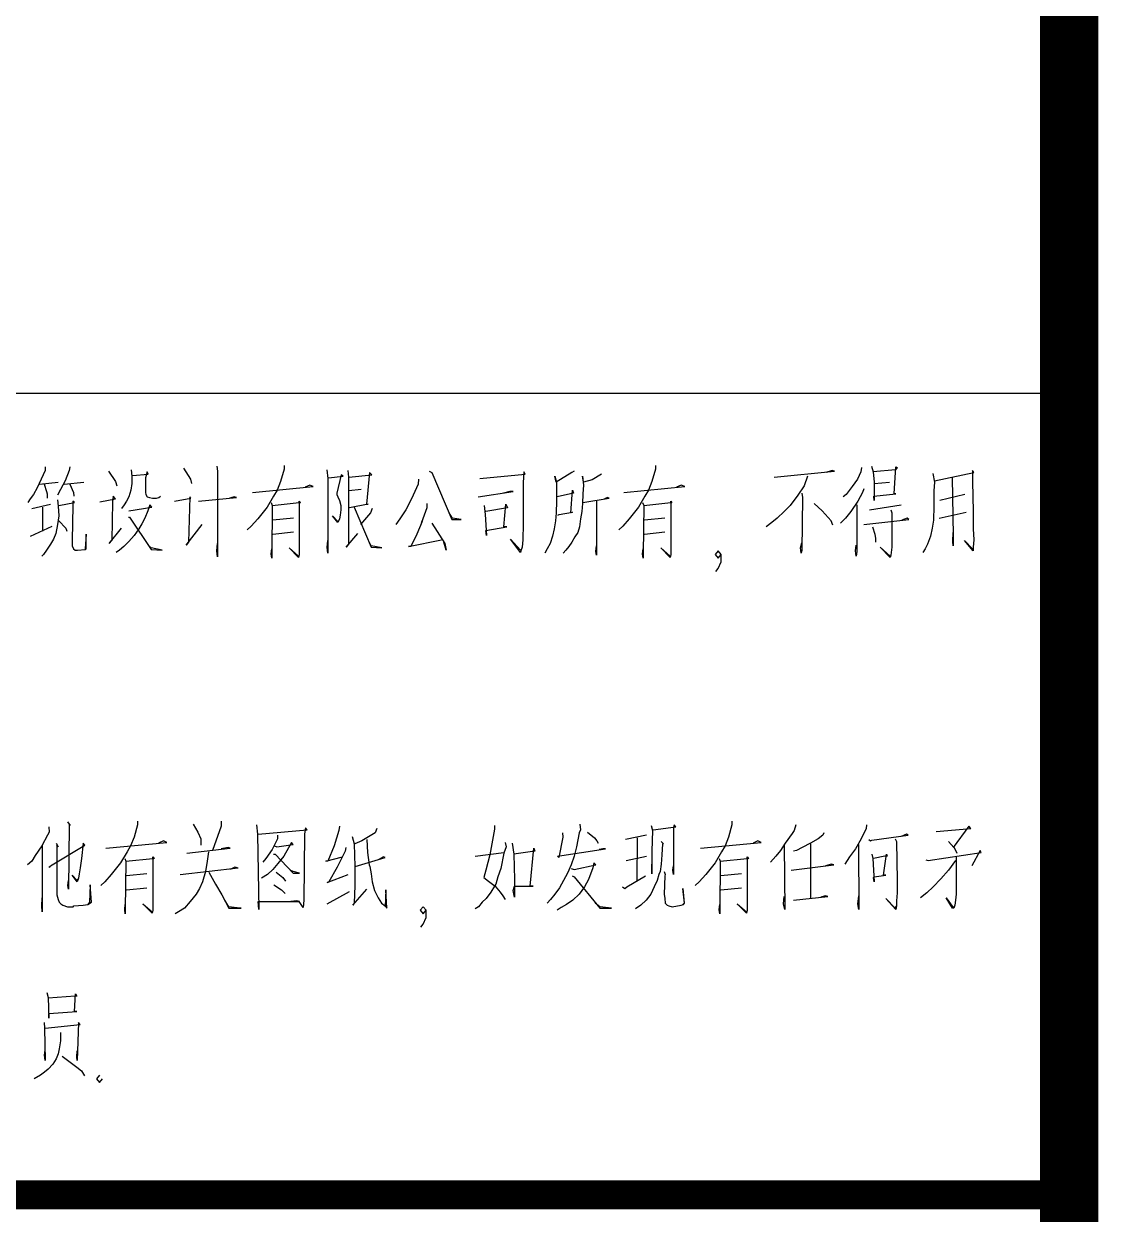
# Model space of a CAD drawing. Extents: x 39624947 to 39626627, y 3418539 to 3418836.
# Drawn here: x 39625763.85 to 39625782.36, y 3418641.9 to 3418662.4 of the extents above; entities that cross this region are included whole.
import ezdxf

# ---------------------------------------------------------------- set-up
doc = ezdxf.new("R2010")
doc.units = 0
doc.layers.get('0').update_dxf_attribs({"linetype": 'CONTINUOUS'})
doc.layers.add('PUB_TITLE', color=4, linetype='CONTINUOUS')

# ---------------------------------------------------------------- blocks, each defined once
blk = doc.blocks.new('WQEQWEDASDSA')
at = {"layer": 'PUB_TITLE'}
for p, q in [((3600.2, -28700, 3.4), (3600.2, 0, 3.4)), ((3600.2, -28700), (3600.2, 0)), ((3600.2, -18900), (3600.2, -5091.2)), ((100.2, -17519), (3600.2, -17519)), ((1836.3, -17652.3), (1822.2, -17682.5)), ((1836.3, -17646), (1836.3, -17652.3)), ((1877.7, -17652.3), (1870.6, -17669.9)), ((1878.7, -17646), (1877.7, -17652.3)), ((1984.5, -17651), (1985.5, -17662.4)), ((2074.2, -17648.5), (2082.3, -17661.1)), ((2131.6, -17644.7), (2132.7, -17653.6)), ((2247.6, -17649.8), (2241.5, -17671.2)), ((2247.6, -17643.5), (2247.6, -17649.8)), ((2321.1, -17651), (2323.1, -17666.2)), ((2357.4, -17652.3), (2358.4, -17663.6)), ((2887.6, -17649.8), (2881.5, -17671.2)), ((2887.6, -17643.5), (2887.6, -17649.8)), ((3191.9, -17652.3), (3180.8, -17656.1)), ((3196, -17653.6), (3191.9, -17652.3)), ((3242.3, -17647.3), (3241.3, -17654.8)), ((3259.5, -17644.7), (3262.5, -17654.8)), ((3300.8, -17651), (3262.5, -17654.8)), ((3298.8, -17692.6), (3301.8, -17646)), ((3303.8, -17647.3), (3300.8, -17651)), ((3301.8, -17646), (3303.8, -17647.3)), ((3433.8, -17652.3), (3433.8, -17671.2)), ((3435.8, -17656.1), (3433.8, -17652.3)), ((1826.3, -17676.2), (1858.5, -17672.5)), ((1870.6, -17669.9), (1862.5, -17685.1)), ((1868.6, -17676.2), (1902.9, -17672.5)), ((1945.2, -17653.6), (1957.3, -17671.2)), ((1957.3, -17671.2), (1959.3, -17678.8)), ((1985.5, -17662.4), (1985.5, -17675)), ((1986.5, -17661.1), (2013.7, -17658.6)), ((2011.7, -17654.8), (2008.7, -17664.9)), ((2008.7, -17664.9), (2008.7, -17673.7)), ((2013.7, -17658.6), (2011.7, -17654.8)), ((2082.3, -17661.1), (2086.3, -17667.4)), ((2086.3, -17667.4), (2088.3, -17675)), ((2132.7, -17653.6), (2132.7, -17801)), ((2241.5, -17671.2), (2235.5, -17686.3)), ((2323.1, -17666.2), (2323.1, -17794.7)), ((2324.2, -17664.9), (2349.3, -17662.4)), ((2346.3, -17659.9), (2338.3, -17691.4)), ((2349.3, -17662.4), (2346.3, -17659.9)), ((2358.4, -17663.6), (2358.4, -17779.5)), ((2359.4, -17663.6), (2398.7, -17659.9)), ((2394.7, -17656.1), (2389.7, -17710.3)), ((2398.7, -17659.9), (2394.7, -17656.1)), ((2479.4, -17667.4), (2478.4, -17676.2)), ((2497.5, -17653.6), (2502.5, -17656.1)), ((2502.5, -17656.1), (2536.8, -17736.7)), ((2585.2, -17666.2), (2662.8, -17658.6)), ((2660.8, -17654.8), (2659.8, -17673.7)), ((2662.8, -17658.6), (2660.8, -17654.8)), ((2714.2, -17662.4), (2717.2, -17672.5)), ((2716.2, -17672.5), (2714.2, -17662.4)), ((2743.4, -17656.1), (2716.2, -17672.5)), ((2717.2, -17672.5), (2717.2, -17705.2)), ((2747.5, -17653.6), (2743.4, -17656.1)), ((2761.6, -17662.4), (2763.6, -17677.5)), ((2763.6, -17672.5), (2761.6, -17662.4)), ((2778.7, -17668.7), (2763.6, -17672.5)), ((2794.8, -17658.6), (2778.7, -17668.7)), ((2881.5, -17671.2), (2875.5, -17686.3)), ((3092.2, -17663.6), (3196, -17653.6)), ((3149.6, -17662.4), (3143.6, -17678.8)), ((3235.3, -17667.4), (3226.2, -17680)), ((3241.3, -17654.8), (3235.3, -17667.4)), ((3262.5, -17654.8), (3264.5, -17672.5)), ((3264.5, -17675), (3290.7, -17672.5)), ((3264.5, -17672.5), (3264.5, -17688.8)), ((3365.3, -17657.3), (3368.3, -17672.5)), ((3368.3, -17672.5), (3367.3, -17687.6)), ((3368.3, -17669.9), (3435.8, -17656.1)), ((3398.5, -17664.9), (3400.6, -17764.4)), ((3433.8, -17671.2), (3434.8, -17722.9)), ((1822.2, -17682.5), (1816.2, -17693.9)), ((1834.3, -17676.2), (1838.4, -17688.8)), ((1838.4, -17688.8), (1839.4, -17692.6)), ((1839.4, -17692.6), (1839.4, -17700.2)), ((1862.5, -17685.1), (1857.5, -17695.1)), ((1878.7, -17676.2), (1884.7, -17690.1)), ((1884.7, -17690.1), (1885.7, -17696.4)), ((1983.5, -17686.3), (1980.5, -17697.7)), ((1985.5, -17675), (1983.5, -17686.3)), ((2008.7, -17673.7), (2008.7, -17681.3)), ((2008.7, -17681.3), (2008.7, -17690.1)), ((2008.7, -17690.1), (2009.7, -17693.9)), ((2193.1, -17690.1), (2297.9, -17680)), ((2235.5, -17686.3), (2229.4, -17696.4)), ((2291.9, -17677.5), (2283.8, -17681.3)), ((2297.9, -17680), (2291.9, -17677.5)), ((2338.3, -17691.4), (2338.3, -17693.9)), ((2380.6, -17685.1), (2359.4, -17687.6)), ((2478.4, -17676.2), (2467.3, -17701.4)), ((2582.2, -17697.7), (2642.6, -17688.8)), ((2636.6, -17688.8), (2625.5, -17691.4)), ((2642.6, -17688.8), (2636.6, -17688.8)), ((2659.8, -17673.7), (2659.8, -17744.3)), ((2746.4, -17691.4), (2718.2, -17697.7)), ((2741.4, -17725.4), (2744.4, -17686.3)), ((2744.4, -17686.3), (2746.4, -17691.4)), ((2762.6, -17692.6), (2761.6, -17709)), ((2763.6, -17677.5), (2762.6, -17692.6)), ((2833.1, -17690.1), (2937.9, -17680)), ((2875.5, -17686.3), (2869.4, -17696.4)), ((2931.9, -17677.5), (2923.8, -17681.3)), ((2937.9, -17680), (2931.9, -17677.5)), ((3143.6, -17678.8), (3132.5, -17695.1)), ((3139.5, -17691.4), (3140.5, -17698.9)), ((3226.2, -17680), (3216.1, -17693.9)), ((3244.3, -17690.1), (3236.3, -17705.2)), ((3246.4, -17683.8), (3244.3, -17690.1)), ((3263.5, -17696.4), (3301.8, -17692.6)), ((3264.5, -17688.8), (3264.5, -17698.9)), ((3301.8, -17692.6), (3298.8, -17692.6)), ((3367.3, -17687.6), (3367.3, -17714)), ((1810.1, -17701.4), (1806.1, -17707.7)), ((1816.2, -17693.9), (1810.1, -17701.4)), ((1813.2, -17717.8), (1845.4, -17710.3)), ((1857.5, -17702.7), (1858.5, -17714)), ((1859.5, -17712.8), (1886.7, -17707.7)), ((1883.7, -17712.8), (1882.7, -17773.2)), ((1883.7, -17705.2), (1883.7, -17712.8)), ((1886.7, -17707.7), (1883.7, -17705.2)), ((1930.1, -17706.5), (1957.3, -17701.4)), ((1952.2, -17706.5), (1951.2, -17773.2)), ((1953.3, -17696.4), (1952.2, -17706.5)), ((1957.3, -17701.4), (1953.3, -17696.4)), ((1972.4, -17711.5), (1967.4, -17717.8)), ((1976.4, -17705.2), (1972.4, -17711.5)), ((1980.5, -17697.7), (1976.4, -17705.2)), ((2009.7, -17693.9), (2011.7, -17697.7)), ((2011.7, -17697.7), (2015.7, -17698.9)), ((2016.7, -17711.5), (2012.7, -17721.6)), ((2015.7, -17698.9), (2020.8, -17700.2)), ((2019.8, -17715.3), (2016.7, -17711.5)), ((2020.8, -17700.2), (2027.8, -17700.2)), ((2027.8, -17700.2), (2031.9, -17698.9)), ((2031.9, -17698.9), (2034.9, -17696.4)), ((2059.1, -17705.2), (2087.3, -17700.2)), ((2085.3, -17697.7), (2083.3, -17775.8)), ((2087.3, -17700.2), (2085.3, -17697.7)), ((2100.4, -17705.2), (2165.9, -17698.9)), ((2161.9, -17697.7), (2153.8, -17700.2)), ((2165.9, -17698.9), (2161.9, -17697.7)), ((2229.4, -17696.4), (2218.3, -17715.3)), ((2225.4, -17707.7), (2227.4, -17712.8)), ((2227.4, -17712.8), (2226.4, -17795.9)), ((2227.4, -17712.8), (2273.8, -17707.7)), ((2273.8, -17705.2), (2275.8, -17707.7)), ((2273.8, -17707.7), (2273.8, -17705.2)), ((2275.8, -17707.7), (2273.8, -17709)), ((2273.8, -17709), (2273.8, -17797.2)), ((2338.3, -17693.9), (2340.3, -17697.7)), ((2340.3, -17697.7), (2343.3, -17704)), ((2343.3, -17704), (2345.3, -17712.8)), ((2345.3, -17712.8), (2345.3, -17720.3)), ((2392.7, -17710.3), (2360.4, -17716.6)), ((2389.7, -17710.3), (2392.7, -17710.3)), ((2467.3, -17701.4), (2457.2, -17720.3)), ((2493.5, -17709), (2493.5, -17716.6)), ((2592.2, -17712.8), (2594.3, -17727.9)), ((2626.5, -17749.3), (2629.5, -17710.3)), ((2629.5, -17710.3), (2632.6, -17716.6)), ((2717.2, -17705.2), (2716.2, -17725.4)), ((2761.6, -17709), (2760.6, -17722.9)), ((2762.6, -17707.7), (2807.9, -17700.2)), ((2785.8, -17705.2), (2785.8, -17798.4)), ((2804.9, -17698.9), (2799.9, -17701.4)), ((2807.9, -17700.2), (2804.9, -17698.9)), ((2869.4, -17696.4), (2858.3, -17715.3)), ((2865.4, -17707.7), (2867.4, -17712.8)), ((2867.4, -17712.8), (2866.4, -17795.9)), ((2867.4, -17712.8), (2913.8, -17707.7)), ((2913.8, -17705.2), (2915.8, -17707.7)), ((2913.8, -17707.7), (2913.8, -17705.2)), ((2915.8, -17707.7), (2913.8, -17709)), ((2913.8, -17709), (2913.8, -17797.2)), ((3119.4, -17712.8), (3109.3, -17722.9)), ((3132.5, -17695.1), (3119.4, -17712.8)), ((3140.5, -17698.9), (3139.5, -17789.6)), ((3174.8, -17721.6), (3160.7, -17709)), ((3216.1, -17693.9), (3211.1, -17697.7)), ((3236.3, -17705.2), (3224.2, -17722.9)), ((3234.3, -17711.5), (3234.3, -17792.1)), ((3256.4, -17720.3), (3310.9, -17711.5)), ((3264.5, -17704), (3263.5, -17696.4)), ((3264.5, -17698.9), (3264.5, -17704)), ((3420.7, -17693.9), (3377.4, -17704)), ((1831.3, -17715.3), (1831.3, -17756.9)), ((1859.5, -17730.4), (1857.5, -17745.5)), ((1858.5, -17714), (1859.5, -17730.4)), ((1979.5, -17732.9), (1981.5, -17732.9)), ((1980.5, -17721.6), (2019.8, -17715.3)), ((1981.5, -17732.9), (2018.8, -17788.4)), ((2007.7, -17734.2), (2002.6, -17744.3)), ((2012.7, -17721.6), (2007.7, -17734.2)), ((2218.3, -17715.3), (2202.2, -17735.5)), ((2263.7, -17734.2), (2228.4, -17738)), ((2331.2, -17730.4), (2340.3, -17740.5)), ((2340.3, -17741.8), (2331.2, -17730.4)), ((2344.3, -17729.2), (2343.3, -17735.5)), ((2345.3, -17720.3), (2344.3, -17729.2)), ((2368.5, -17715.3), (2397.7, -17784.6)), ((2396.7, -17725.4), (2379.6, -17745.5)), ((2399.7, -17717.8), (2396.7, -17725.4)), ((2457.2, -17720.3), (2447.1, -17735.5)), ((2493.5, -17716.6), (2484.4, -17741.8)), ((2537.8, -17734.2), (2531.8, -17725.4)), ((2552.9, -17736.7), (2537.8, -17734.2)), ((2594.3, -17727.9), (2596.3, -17764.4)), ((2632.6, -17716.6), (2595.3, -17722.9)), ((2716.2, -17725.4), (2715.2, -17739.2)), ((2719.2, -17729.2), (2721.3, -17727.9)), ((2721.3, -17727.9), (2744.4, -17724.1)), ((2744.4, -17724.1), (2741.4, -17725.4)), ((2760.6, -17722.9), (2758.5, -17735.5)), ((2858.3, -17715.3), (2842.2, -17735.5)), ((2903.7, -17734.2), (2868.4, -17738)), ((3097.2, -17734.2), (3088.1, -17741.8)), ((3109.3, -17722.9), (3097.2, -17734.2)), ((3189.9, -17739.2), (3174.8, -17721.6)), ((3215.1, -17734.2), (3206, -17743)), ((3224.2, -17722.9), (3215.1, -17734.2)), ((3292.7, -17720.3), (3294.7, -17725.4)), ((3294.7, -17725.4), (3294.7, -17761.9)), ((3320.9, -17734.2), (3311.9, -17738)), ((3324, -17736.7), (3320.9, -17734.2)), ((3367.3, -17714), (3366.3, -17738)), ((3376.4, -17734.2), (3422.7, -17724.1)), ((3434.8, -17722.9), (3434.8, -17749.3)), ((1811.1, -17765.7), (1848.4, -17748.1)), ((1857.5, -17745.5), (1854.5, -17760.7)), ((1859.5, -17739.2), (1871.6, -17751.8)), ((1871.6, -17751.8), (1873.6, -17756.9)), ((1946.2, -17778.3), (1967.4, -17751.8)), ((1997.6, -17753.1), (1989.5, -17764.4)), ((2002.6, -17744.3), (1997.6, -17753.1)), ((2079.2, -17780.8), (2106.4, -17745.5)), ((2191.1, -17748.1), (2184.1, -17754.4)), ((2202.2, -17735.5), (2191.1, -17748.1)), ((2343.3, -17735.5), (2340.3, -17741.8)), ((2447.1, -17735.5), (2440.1, -17745.5)), ((2485.4, -17740.5), (2476.3, -17761.9)), ((2484.4, -17741.8), (2485.4, -17740.5)), ((2502.5, -17743), (2524.7, -17778.3)), ((2536.8, -17736.7), (2538.8, -17736.7)), ((2538.8, -17736.7), (2552.9, -17736.7)), ((2595.3, -17755.6), (2631.6, -17749.3)), ((2631.6, -17749.3), (2626.5, -17749.3)), ((2659.8, -17744.3), (2658.8, -17772)), ((2713.2, -17753.1), (2710.2, -17765.7)), ((2715.2, -17739.2), (2713.2, -17753.1)), ((2756.5, -17749.3), (2753.5, -17759.4)), ((2758.5, -17735.5), (2756.5, -17749.3)), ((2831.1, -17748.1), (2824.1, -17754.4)), ((2842.2, -17735.5), (2831.1, -17748.1)), ((3088.1, -17741.8), (3078, -17749.3)), ((3192.9, -17746.8), (3189.9, -17739.2)), ((3246.4, -17745.5), (3324, -17736.7)), ((3261.5, -17749.3), (3265.5, -17761.9)), ((3364.3, -17751.8), (3361.3, -17765.7)), ((3366.3, -17738), (3364.3, -17751.8)), ((3434.8, -17749.3), (3434.8, -17753.1)), ((3434.8, -17753.1), (3435.8, -17772)), ((1850.4, -17770.7), (1845.4, -17779.5)), ((1854.5, -17760.7), (1850.4, -17770.7)), ((1882.7, -17773.2), (1882.7, -17782.1)), ((1906.9, -17761.9), (1904.9, -17787.1)), ((1906.9, -17787.1), (1906.9, -17761.9)), ((1951.2, -17773.2), (1946.2, -17778.3)), ((1980.5, -17774.5), (1971.4, -17783.3)), ((1989.5, -17764.4), (1980.5, -17774.5)), ((2228.4, -17761.9), (2263.7, -17758.1)), ((2322.1, -17784.6), (2323.1, -17773.2)), ((2354.4, -17784.6), (2374.5, -17760.7)), ((2397.7, -17782.1), (2393.7, -17774.5)), ((2462.2, -17783.3), (2518.7, -17772)), ((2476.3, -17761.9), (2466.3, -17783.3)), ((2596.3, -17764.4), (2595.3, -17755.6)), ((2637.6, -17770.7), (2654.7, -17789.6)), ((2654.7, -17793.4), (2637.6, -17770.7)), ((2658.8, -17772), (2657.8, -17784.6)), ((2710.2, -17765.7), (2706.1, -17778.3)), ((2748.5, -17766.9), (2743.4, -17775.8)), ((2753.5, -17759.4), (2748.5, -17766.9)), ((2868.4, -17761.9), (2903.7, -17758.1)), ((3265.5, -17761.9), (3266.5, -17769.5)), ((3266.5, -17769.5), (3266.5, -17775.8)), ((3294.7, -17761.9), (3294.7, -17784.6)), ((3361.3, -17765.7), (3356.2, -17779.5)), ((3399.6, -17774.5), (3400.6, -17759.4)), ((3400.6, -17782.1), (3399.6, -17774.5)), ((3400.6, -17764.4), (3400.6, -17782.1)), ((3419.7, -17773.2), (3433.8, -17787.1)), ((3434.8, -17790.9), (3419.7, -17773.2)), ((3435.8, -17772), (3434.8, -17784.6)), ((1838.4, -17789.6), (1833.3, -17797.2)), ((1845.4, -17779.5), (1838.4, -17789.6)), ((1882.7, -17782.1), (1884.7, -17787.1)), ((1884.7, -17787.1), (1887.7, -17789.6)), ((1887.7, -17789.6), (1891.8, -17789.6)), ((1891.8, -17789.6), (1904.9, -17788.4)), ((1904.9, -17788.4), (1906.9, -17787.1)), ((1964.3, -17789.6), (1958.3, -17793.4)), ((1971.4, -17783.3), (1964.3, -17789.6)), ((2018.8, -17785.8), (2013.7, -17780.8)), ((2037.9, -17789.6), (2018.8, -17785.8)), ((2018.8, -17788.4), (2037.9, -17789.6)), ((2083.3, -17775.8), (2079.2, -17780.8)), ((2131.6, -17790.9), (2132.7, -17778.3)), ((2132.7, -17801), (2131.6, -17790.9)), ((2225.4, -17795.9), (2226.4, -17787.1)), ((2226.4, -17803.5), (2225.4, -17795.9)), ((2226.4, -17795.9), (2226.4, -17803.5)), ((2256.6, -17785.8), (2272.7, -17799.7)), ((2272.7, -17802.2), (2256.6, -17785.8)), ((2323.1, -17794.7), (2322.1, -17784.6)), ((2358.4, -17779.5), (2354.4, -17784.6)), ((2415.9, -17785.8), (2397.7, -17782.1)), ((2397.7, -17784.6), (2415.9, -17785.8)), ((2466.3, -17783.3), (2462.2, -17783.3)), ((2526.7, -17789.6), (2522.7, -17775.8)), ((2524.7, -17778.3), (2526.7, -17789.6)), ((2655.7, -17790.9), (2654.7, -17793.4)), ((2657.8, -17784.6), (2655.7, -17790.9)), ((2701.1, -17787.1), (2697.1, -17794.7)), ((2706.1, -17778.3), (2701.1, -17787.1)), ((2733.3, -17789.6), (2728.3, -17794.7)), ((2738.4, -17783.3), (2733.3, -17789.6)), ((2743.4, -17775.8), (2738.4, -17783.3)), ((2784.7, -17792.1), (2785.8, -17782.1)), ((2785.8, -17798.4), (2784.7, -17792.1)), ((2865.4, -17795.9), (2866.4, -17787.1)), ((2866.4, -17803.5), (2865.4, -17795.9)), ((2866.4, -17795.9), (2866.4, -17803.5)), ((2896.6, -17785.8), (2912.7, -17799.7)), ((2912.7, -17802.2), (2896.6, -17785.8)), ((2995.4, -17790.9), (2990.4, -17797.2)), ((3000.4, -17797.2), (2995.4, -17790.9)), ((3137.5, -17785.8), (3139.5, -17777)), ((3138.5, -17794.7), (3137.5, -17785.8)), ((3139.5, -17789.6), (3138.5, -17794.7)), ((3232.2, -17790.9), (3233.3, -17780.8)), ((3233.3, -17799.7), (3232.2, -17790.9)), ((3234.3, -17792.1), (3233.3, -17799.7)), ((3274.6, -17784.6), (3291.7, -17799.7)), ((3291.7, -17802.2), (3274.6, -17784.6)), ((3294.7, -17784.6), (3292.7, -17798.4)), ((3352.2, -17787.1), (3348.2, -17793.4)), ((3356.2, -17779.5), (3352.2, -17787.1)), ((3434.8, -17784.6), (3434.8, -17790.9)), ((1833.3, -17797.2), (1830.3, -17799.7)), ((2273.8, -17797.2), (2272.7, -17802.2)), ((2913.8, -17797.2), (2912.7, -17802.2)), ((2990.4, -17797.2), (2995.4, -17803.5)), ((2995.4, -17803.5), (3000.4, -17797.2)), ((2995.4, -17821.1), (3000.4, -17809.8)), ((3000.4, -17809.8), (3000.4, -17797.2)), ((3292.7, -17798.4), (3291.7, -17802.2)), ((2991.4, -17826.2), (2995.4, -17821.1)), ((1842.2, -18266.3), (1843.2, -18275.1)), ((1874.4, -18257.5), (1879.4, -18263.8)), ((1877.4, -18262.5), (1876.4, -18373.4)), ((1879.4, -18263.8), (1877.4, -18262.5)), ((1995.3, -18262.5), (1989.3, -18284)), ((1995.3, -18256.2), (1995.3, -18262.5)), ((2091.1, -18261.3), (2099.2, -18275.1)), ((2139.5, -18265.1), (2124.4, -18306.6)), ((2139.5, -18256.2), (2139.5, -18265.1)), ((2199.9, -18262.5), (2202, -18278.9)), ((2343.1, -18265.1), (2342.1, -18272.6)), ((2610.2, -18263.8), (2610.2, -18270.1)), ((2757.3, -18261.3), (2758.3, -18271.4)), ((2880.3, -18263.8), (2882.3, -18272.6)), ((2883.3, -18271.4), (2922.6, -18266.3)), ((2919.6, -18262.5), (2918.6, -18268.8)), ((2922.6, -18266.3), (2919.6, -18262.5)), ((3019.3, -18262.5), (3013.3, -18284)), ((3019.3, -18256.2), (3019.3, -18262.5)), ((3129.2, -18262.5), (3126.2, -18272.6)), ((3251.2, -18262.5), (3250.2, -18268.8)), ((3427.5, -18265.1), (3400.3, -18301.6)), ((3430.6, -18268.8), (3427.5, -18265.1)), ((1840.1, -18280.2), (1830.1, -18299.1)), ((1843.2, -18275.1), (1840.1, -18280.2)), ((1989.3, -18284), (1983.3, -18299.1)), ((2099.2, -18275.1), (2104.2, -18286.5)), ((2104.2, -18286.5), (2104.2, -18297.8)), ((2202, -18278.9), (2204, -18408.7)), ((2203, -18278.9), (2287.6, -18271.4)), ((2236.2, -18286.5), (2227.2, -18305.4)), ((2236.2, -18280.2), (2236.2, -18286.5)), ((2282.6, -18278.9), (2281.6, -18392.3)), ((2284.6, -18267.6), (2282.6, -18278.9)), ((2287.6, -18271.4), (2284.6, -18267.6)), ((2342.1, -18272.6), (2334, -18299.1)), ((2365.2, -18282.7), (2368.3, -18295.3)), ((2404.5, -18276.4), (2381.4, -18290.2)), ((2390.4, -18287.7), (2391.4, -18310.4)), ((2407.6, -18268.8), (2404.5, -18276.4)), ((2610.2, -18270.1), (2602.1, -18314.2)), ((2728.1, -18284), (2721, -18319.2)), ((2727.1, -18276.4), (2728.1, -18284)), ((2756.3, -18276.4), (2751.3, -18300.3)), ((2758.3, -18271.4), (2756.3, -18276.4)), ((2770.4, -18275.1), (2782.5, -18285.2)), ((2782.5, -18285.2), (2786.5, -18290.2)), ((2872.2, -18280.2), (2835.9, -18287.7)), ((2856.1, -18285.2), (2855.1, -18359.5)), ((2882.3, -18272.6), (2881.3, -18307.9)), ((2918.6, -18268.8), (2918.6, -18331.8)), ((3013.3, -18284), (3007.3, -18299.1)), ((3123.2, -18277.7), (3111.1, -18294)), ((3126.2, -18272.6), (3123.2, -18277.7)), ((3167.5, -18286.5), (3154.4, -18294)), ((3175.6, -18280.2), (3167.5, -18286.5)), ((3177.6, -18276.4), (3175.6, -18280.2)), ((3242.1, -18286.5), (3232, -18304.1)), ((3250.2, -18268.8), (3242.1, -18286.5)), ((3255.2, -18287.7), (3258.2, -18290.2)), ((3260.2, -18289), (3322.7, -18280.2)), ((3300.5, -18286.5), (3302.6, -18291.5)), ((3319.7, -18278.9), (3310.6, -18282.7)), ((3322.7, -18280.2), (3319.7, -18278.9)), ((3371.1, -18273.9), (3430.6, -18268.8)), ((1830.1, -18299.1), (1819, -18315.4)), ((1831.1, -18299.1), (1831.1, -18412.5)), ((1845.2, -18333.1), (1904.6, -18297.8)), ((1855.3, -18294), (1858.3, -18300.3)), ((1856.3, -18297.8), (1856.3, -18374.7)), ((1858.3, -18300.3), (1856.3, -18297.8)), ((1901.6, -18294), (1898.6, -18320.5)), ((1904.6, -18297.8), (1901.6, -18294)), ((1940.9, -18302.8), (2045.7, -18292.8)), ((1983.3, -18299.1), (1977.2, -18309.1)), ((2039.7, -18290.2), (2031.6, -18294)), ((2045.7, -18292.8), (2039.7, -18290.2)), ((2080, -18311.7), (2154.6, -18302.8)), ((2151.6, -18301.6), (2139.5, -18304.1)), ((2154.6, -18302.8), (2151.6, -18301.6)), ((2227.2, -18305.4), (2216.1, -18320.5)), ((2231.2, -18299.1), (2235.2, -18300.3)), ((2235.2, -18300.3), (2263.4, -18296.5)), ((2260.4, -18292.8), (2247.3, -18316.7)), ((2263.4, -18296.5), (2260.4, -18292.8)), ((2334, -18299.1), (2322.9, -18325.5)), ((2353.1, -18307.9), (2339, -18335.6)), ((2354.2, -18301.6), (2353.1, -18307.9)), ((2368.3, -18295.3), (2369.3, -18334.3)), ((2381.4, -18290.2), (2369.3, -18295.3)), ((2630.3, -18300.3), (2626.3, -18311.7)), ((2628.3, -18292.8), (2630.3, -18300.3)), ((2640.4, -18294), (2643.4, -18312.9)), ((2679.7, -18307.9), (2643.4, -18312.9)), ((2671.6, -18368.4), (2677.7, -18302.8)), ((2677.7, -18302.8), (2679.7, -18307.9)), ((2719, -18316.7), (2801.6, -18304.1)), ((2751.3, -18300.3), (2747.2, -18316.7)), ((2786.5, -18290.2), (2788.5, -18294)), ((2796.6, -18304.1), (2790.6, -18305.4)), ((2801.6, -18304.1), (2796.6, -18304.1)), ((2881.3, -18307.9), (2881.3, -18346.9)), ((2897.4, -18291.5), (2901.4, -18295.3)), ((2899.4, -18295.3), (2898.4, -18314.2)), ((2901.4, -18295.3), (2899.4, -18295.3)), ((2964.9, -18302.8), (3069.7, -18292.8)), ((3007.3, -18299.1), (3001.2, -18309.1)), ((3063.7, -18290.2), (3055.6, -18294)), ((3069.7, -18292.8), (3063.7, -18290.2)), ((3103, -18306.6), (3094.9, -18316.7)), ((3111.1, -18294), (3103, -18306.6)), ((3109, -18297.8), (3110.1, -18408.7)), ((3130.2, -18306.6), (3125.2, -18307.9)), ((3140.3, -18301.6), (3130.2, -18306.6)), ((3154.4, -18294), (3140.3, -18301.6)), ((3154.4, -18295.3), (3154.4, -18388.5)), ((3232, -18304.1), (3221.9, -18318)), ((3237, -18296.5), (3238.1, -18408.7)), ((3258.2, -18290.2), (3260.2, -18289)), ((3302.6, -18291.5), (3303.6, -18358.3)), ((3392.3, -18291.5), (3401.3, -18301.6)), ((3401.3, -18301.6), (3403.3, -18304.1)), ((3403.3, -18304.1), (3406.4, -18311.7)), ((3446.7, -18306.6), (3432.6, -18333.1)), ((3448.7, -18310.4), (3446.7, -18306.6)), ((1812.9, -18325.5), (1805.9, -18331.8)), ((1819, -18315.4), (1812.9, -18325.5)), ((1898.6, -18320.5), (1896.6, -18336.9)), ((1966.1, -18328), (1950, -18348.2)), ((1977.2, -18309.1), (1966.1, -18328)), ((1973.2, -18320.5), (1975.2, -18325.5)), ((1975.2, -18325.5), (1974.2, -18408.7)), ((1975.2, -18325.5), (2021.6, -18320.5)), ((2021.6, -18318), (2023.6, -18320.5)), ((2021.6, -18320.5), (2021.6, -18318)), ((2023.6, -18320.5), (2021.6, -18321.7)), ((2021.6, -18321.7), (2021.6, -18409.9)), ((2115.3, -18325.5), (2112.3, -18343.2)), ((2117.3, -18309.1), (2115.3, -18325.5)), ((2216.1, -18320.5), (2211, -18326.8)), ((2229.2, -18312.9), (2232.2, -18312.9)), ((2232.2, -18312.9), (2263.4, -18345.7)), ((2247.3, -18316.7), (2237.2, -18329.3)), ((2319.9, -18325.5), (2348.1, -18318)), ((2322.9, -18325.5), (2319.9, -18325.5)), ((2370.3, -18334.3), (2421.7, -18319.2)), ((2391.4, -18310.4), (2394.5, -18331.8)), ((2418.7, -18318), (2409.6, -18323)), ((2421.7, -18319.2), (2418.7, -18318)), ((2576.9, -18316.7), (2626.3, -18310.4)), ((2602.1, -18314.2), (2595, -18340.6)), ((2626.3, -18311.7), (2621.2, -18338.1)), ((2643.4, -18312.9), (2644.4, -18357)), ((2721, -18319.2), (2719, -18316.7)), ((2747.2, -18316.7), (2742.2, -18331.8)), ((2781.5, -18328), (2779.5, -18336.9)), ((2784.5, -18331.8), (2781.5, -18328)), ((2836.9, -18324.3), (2872.2, -18316.7)), ((2898.4, -18314.2), (2897.4, -18330.6)), ((2990.1, -18328), (2974, -18348.2)), ((3001.2, -18309.1), (2990.1, -18328)), ((2997.2, -18320.5), (2999.2, -18325.5)), ((2999.2, -18325.5), (2998.2, -18408.7)), ((2999.2, -18325.5), (3045.6, -18320.5)), ((3045.6, -18318), (3047.6, -18320.5)), ((3045.6, -18320.5), (3045.6, -18318)), ((3047.6, -18320.5), (3045.6, -18321.7)), ((3045.6, -18321.7), (3045.6, -18409.9)), ((3094.9, -18316.7), (3085.9, -18326.8)), ((3221.9, -18318), (3213.9, -18330.6)), ((3260.2, -18312.9), (3262.2, -18320.5)), ((3262.2, -18320.5), (3264.3, -18360.8)), ((3282.4, -18316.7), (3263.3, -18320.5)), ((3280.4, -18349.5), (3285.4, -18312.9)), ((3286.4, -18316.7), (3282.4, -18316.7)), ((3285.4, -18312.9), (3286.4, -18316.7)), ((3353, -18323), (3357, -18324.3)), ((3357, -18324.3), (3448.7, -18310.4)), ((3404.4, -18324.3), (3392.3, -18340.6)), ((3405.4, -18316.7), (3405.4, -18382.2)), ((1842.2, -18334.3), (1844.2, -18335.6)), ((1844.2, -18335.6), (1845.2, -18333.1)), ((1882.5, -18349.5), (1891.5, -18358.3)), ((1891.5, -18360.8), (1882.5, -18349.5)), ((1894.6, -18346.9), (1893.6, -18354.5)), ((1896.6, -18336.9), (1894.6, -18346.9)), ((1950, -18348.2), (1938.9, -18360.8)), ((2011.5, -18346.9), (1976.2, -18350.7)), ((2068.9, -18348.2), (2168.7, -18336.9)), ((2112.3, -18343.2), (2107.2, -18360.8)), ((2118.3, -18344.4), (2129.4, -18364.6)), ((2162.7, -18335.6), (2154.6, -18339.4)), ((2167.7, -18336.9), (2162.7, -18335.6)), ((2219.1, -18348.2), (2209, -18354.5)), ((2228.2, -18339.4), (2219.1, -18348.2)), ((2237.2, -18329.3), (2228.2, -18339.4)), ((2234.2, -18344.4), (2245.3, -18353.2)), ((2263.4, -18343.2), (2258.4, -18340.6)), ((2274.5, -18345.7), (2263.4, -18343.2)), ((2263.4, -18345.7), (2274.5, -18345.7)), ((2321.9, -18362.1), (2358.2, -18348.2)), ((2339, -18335.6), (2324.9, -18360.8)), ((2369.3, -18334.3), (2369.3, -18367.1)), ((2394.5, -18331.8), (2395.5, -18334.3)), ((2395.5, -18334.3), (2397.5, -18346.9)), ((2397.5, -18346.9), (2399.5, -18360.8)), ((2595, -18340.6), (2592, -18353.2)), ((2621.2, -18338.1), (2616.2, -18352)), ((2736.1, -18345.7), (2729.1, -18358.3)), ((2742.2, -18331.8), (2736.1, -18345.7)), ((2742.2, -18338.1), (2747.2, -18339.4)), ((2747.2, -18339.4), (2784.5, -18331.8)), ((2779.5, -18336.9), (2772.4, -18357)), ((2881.3, -18340.6), (2881.3, -18330.6)), ((2881.3, -18346.9), (2881.3, -18340.6)), ((2893.4, -18348.2), (2890.3, -18358.3)), ((2895.4, -18343.2), (2893.4, -18348.2)), ((2897.4, -18330.6), (2895.4, -18343.2)), ((2902.4, -18343.2), (2904.4, -18348.2)), ((2904.4, -18348.2), (2903.4, -18350.7)), ((2917.6, -18340.6), (2918.6, -18333.1)), ((2918.6, -18348.2), (2917.6, -18340.6)), ((2918.6, -18331.8), (2918.6, -18348.2)), ((2974, -18348.2), (2962.9, -18360.8)), ((3035.5, -18346.9), (3000.2, -18350.7)), ((3121.1, -18340.6), (3194.7, -18331.8)), ((3190.7, -18330.6), (3180.6, -18333.1)), ((3194.7, -18331.8), (3190.7, -18330.6)), ((3264.3, -18352), (3284.4, -18349.5)), ((3284.4, -18349.5), (3280.4, -18349.5)), ((3392.3, -18340.6), (3379.2, -18355.8)), ((1875.4, -18367.1), (1876.4, -18358.3)), ((1876.4, -18373.4), (1875.4, -18367.1)), ((1893.6, -18354.5), (1891.5, -18360.8)), ((1891.5, -18358.3), (1892.5, -18355.8)), ((1913.7, -18365.8), (1912.7, -18396.1)), ((1915.7, -18396.1), (1913.7, -18365.8)), ((1938.9, -18360.8), (1931.9, -18367.1)), ((2107.2, -18360.8), (2102.2, -18372.1)), ((2129.4, -18364.6), (2140.5, -18383.5)), ((2230.2, -18365.8), (2243.3, -18374.7)), ((2245.3, -18353.2), (2250.3, -18359.5)), ((2324.9, -18360.8), (2321.9, -18362.1)), ((2369.3, -18367.1), (2368.3, -18397.3)), ((2399.5, -18360.8), (2403.5, -18375.9)), ((2592, -18353.2), (2600.1, -18359.5)), ((2600.1, -18359.5), (2611.2, -18368.4)), ((2610.2, -18368.4), (2604.1, -18378.4)), ((2612.2, -18364.6), (2610.2, -18368.4)), ((2611.2, -18368.4), (2620.2, -18378.4)), ((2616.2, -18352), (2612.2, -18364.6)), ((2642.4, -18375.9), (2644.4, -18368.4)), ((2644.4, -18357), (2644.4, -18387.3)), ((2644.4, -18368.4), (2676.7, -18368.4)), ((2676.7, -18368.4), (2671.6, -18368.4)), ((2729.1, -18358.3), (2722, -18370.9)), ((2744.2, -18350.7), (2747.2, -18352)), ((2747.2, -18352), (2791.6, -18406.2)), ((2765.4, -18369.6), (2756.3, -18382.2)), ((2772.4, -18357), (2765.4, -18369.6)), ((2830.9, -18369.6), (2834.9, -18372.1)), ((2834.9, -18372.1), (2837.9, -18369.6)), ((2837.9, -18369.6), (2870.2, -18350.7)), ((2885.3, -18369.6), (2879.3, -18382.2)), ((2890.3, -18358.3), (2885.3, -18369.6)), ((2903.4, -18350.7), (2902.4, -18382.2)), ((2962.9, -18360.8), (2955.9, -18367.1)), ((3263.3, -18353.2), (3264.3, -18352)), ((3264.3, -18360.8), (3263.3, -18353.2)), ((3303.6, -18358.3), (3303.6, -18379.7)), ((3366.1, -18369.6), (3355, -18379.7)), ((3379.2, -18355.8), (3366.1, -18369.6)), ((1830.1, -18402.4), (1831.1, -18388.5)), ((1856.3, -18374.7), (1856.3, -18383.5)), ((1856.3, -18383.5), (1858.3, -18391)), ((1976.2, -18374.7), (2011.5, -18370.9)), ((2096.1, -18382.2), (2086.1, -18394.8)), ((2102.2, -18372.1), (2096.1, -18382.2)), ((2140.5, -18383.5), (2152.6, -18406.2)), ((2243.3, -18374.7), (2249.3, -18381)), ((2321.9, -18398.6), (2360.2, -18377.2)), ((2366.2, -18401.1), (2390.4, -18373.4)), ((2403.5, -18375.9), (2409.6, -18388.5)), ((2409.6, -18388.5), (2415.6, -18397.3)), ((2422.7, -18374.7), (2421.7, -18403.6)), ((2424.7, -18406.2), (2422.7, -18374.7)), ((2596, -18389.8), (2589, -18396.1)), ((2604.1, -18378.4), (2596, -18389.8)), ((2620.2, -18378.4), (2624.3, -18384.7)), ((2624.3, -18384.7), (2628.3, -18391)), ((2644.4, -18387.3), (2642.4, -18375.9)), ((2714, -18382.2), (2706.9, -18391)), ((2722, -18370.9), (2714, -18382.2)), ((2756.3, -18382.2), (2745.2, -18392.3)), ((2879.3, -18382.2), (2871.2, -18392.3)), ((2902.4, -18382.2), (2903.4, -18389.8)), ((2903.4, -18389.8), (2904.4, -18397.3)), ((2934.7, -18372.1), (2936.7, -18397.3)), ((2937.7, -18397.3), (2934.7, -18372.1)), ((3000.2, -18374.7), (3035.5, -18370.9)), ((3108, -18398.6), (3109, -18386)), ((3125.2, -18392.3), (3184.6, -18386)), ((3179.6, -18384.7), (3172.5, -18387.3)), ((3184.6, -18386), (3179.6, -18384.7)), ((3236, -18398.6), (3238.1, -18384.7)), ((3284.4, -18389.8), (3300.5, -18406.2)), ((3301.6, -18408.7), (3284.4, -18389.8)), ((3303.6, -18379.7), (3302.6, -18393.6)), ((3355, -18379.7), (3343.9, -18388.5)), ((3388.2, -18388.5), (3400.3, -18404.9)), ((3399.3, -18406.2), (3388.2, -18388.5)), ((3405.4, -18382.2), (3404.4, -18392.3)), ((1831.1, -18412.5), (1830.1, -18402.4)), ((1858.3, -18391), (1860.3, -18396.1)), ((1860.3, -18396.1), (1863.3, -18398.6)), ((1863.3, -18398.6), (1866.3, -18401.1)), ((1866.3, -18401.1), (1874.4, -18403.6)), ((1874.4, -18403.6), (1884.5, -18403.6)), ((1884.5, -18403.6), (1885.5, -18402.4)), ((1885.5, -18402.4), (1901.6, -18401.1)), ((1901.6, -18401.1), (1909.7, -18399.9)), ((1912.7, -18396.1), (1909.7, -18399.9)), ((1909.7, -18399.9), (1915.7, -18396.1)), ((1973.2, -18408.7), (1974.2, -18399.9)), ((1974.2, -18416.2), (1973.2, -18408.7)), ((1974.2, -18408.7), (1974.2, -18416.2)), ((2004.4, -18398.6), (2020.5, -18412.5)), ((2020.5, -18415), (2004.4, -18398.6)), ((2021.6, -18409.9), (2020.5, -18415)), ((2076, -18406.2), (2065.9, -18412.5)), ((2086.1, -18394.8), (2076, -18406.2)), ((2152.6, -18403.6), (2145.5, -18392.3)), ((2171.7, -18406.2), (2152.6, -18403.6)), ((2152.6, -18406.2), (2173.7, -18406.2)), ((2173.7, -18406.2), (2171.7, -18406.2)), ((2203, -18394.8), (2274.5, -18394.8)), ((2204, -18408.7), (2203, -18394.8)), ((2269.5, -18393.6), (2259.4, -18394.8)), ((2274.5, -18394.8), (2269.5, -18393.6)), ((2280.6, -18404.9), (2273.5, -18394.8)), ((2281.6, -18392.3), (2280.6, -18404.9)), ((2368.3, -18397.3), (2366.2, -18401.1)), ((2415.6, -18397.3), (2421.7, -18402.4)), ((2421.7, -18402.4), (2424.7, -18406.2)), ((2487.2, -18403.6), (2482.2, -18409.9)), ((2482.2, -18409.9), (2487.2, -18416.2)), ((2492.2, -18409.9), (2487.2, -18403.6)), ((2487.2, -18416.2), (2492.2, -18409.9)), ((2492.2, -18422.5), (2492.2, -18409.9)), ((2582.9, -18403.6), (2576.9, -18407.4)), ((2589, -18396.1), (2582.9, -18403.6)), ((2706.9, -18391), (2700.9, -18397.3)), ((2725, -18404.9), (2718, -18409.9)), ((2734.1, -18399.9), (2725, -18404.9)), ((2745.2, -18392.3), (2734.1, -18399.9)), ((2791.6, -18403.6), (2783.5, -18397.3)), ((2811.7, -18406.2), (2791.6, -18403.6)), ((2791.6, -18406.2), (2811.7, -18406.2)), ((2862.1, -18401.1), (2853, -18407.4)), ((2871.2, -18392.3), (2862.1, -18401.1)), ((2904.4, -18397.3), (2907.5, -18401.1)), ((2907.5, -18401.1), (2910.5, -18402.4)), ((2910.5, -18402.4), (2916.5, -18403.6)), ((2916.5, -18403.6), (2931.7, -18401.1)), ((2931.7, -18401.1), (2935.7, -18399.9)), ((2936.7, -18397.3), (2934.7, -18399.9)), ((2935.7, -18399.9), (2937.7, -18397.3)), ((2997.2, -18408.7), (2998.2, -18399.9)), ((2998.2, -18416.2), (2997.2, -18408.7)), ((2998.2, -18408.7), (2998.2, -18416.2)), ((3028.4, -18398.6), (3044.5, -18412.5)), ((3044.5, -18415), (3028.4, -18398.6)), ((3045.6, -18409.9), (3044.5, -18415)), ((3110.1, -18408.7), (3108, -18398.6)), ((3238.1, -18408.7), (3236, -18398.6)), ((3300.5, -18406.2), (3302.6, -18402.4)), ((3302.6, -18402.4), (3301.6, -18408.7)), ((3302.6, -18393.6), (3302.6, -18402.4)), ((3401.3, -18406.2), (3399.3, -18406.2)), ((3403.3, -18401.1), (3401.3, -18406.2)), ((3404.4, -18392.3), (3403.3, -18401.1)), ((2065.9, -18412.5), (2059.9, -18416.2)), ((2487.2, -18433.9), (2492.2, -18422.5)), ((2483.2, -18438.9), (2487.2, -18433.9)), ((1839.1, -18551.3), (1841.1, -18560.1)), ((1886.5, -18584), (1888.5, -18553.8)), ((1888.5, -18553.8), (1890.5, -18557.6)), ((1887.5, -18557.6), (1841.1, -18561.4)), ((1841.1, -18560.1), (1842.2, -18595.4)), ((1890.5, -18557.6), (1887.5, -18557.6)), ((1842.2, -18587.8), (1890.5, -18584)), ((1842.2, -18595.4), (1842.2, -18587.8)), ((1890.5, -18584), (1886.5, -18584)), ((1834.1, -18602.9), (1835.1, -18613)), ((1835.1, -18613), (1836.1, -18668.4)), ((1836.1, -18613), (1896.6, -18606.7)), ((1893.6, -18602.9), (1891.5, -18668.4)), ((1896.6, -18606.7), (1893.6, -18602.9)), ((1862.3, -18634.4), (1860.3, -18648.3)), ((1862.3, -18620.6), (1862.3, -18634.4)), ((1835.1, -18659.6), (1836.1, -18650.8)), ((1860.3, -18648.3), (1858.3, -18657.1)), ((1890.5, -18662.1), (1891.5, -18652.1)), ((1836.1, -18668.4), (1835.1, -18659.6)), ((1849.2, -18674.7), (1841.1, -18683.6)), ((1855.3, -18665.9), (1849.2, -18674.7)), ((1858.3, -18657.1), (1855.3, -18665.9)), ((1865.3, -18660.9), (1890.5, -18679.8)), ((1891.5, -18668.4), (1890.5, -18662.1)), ((1828, -18693.6), (1817, -18699.9)), ((1835.1, -18688.6), (1828, -18693.6)), ((1841.1, -18683.6), (1835.1, -18688.6)), ((1890.5, -18679.8), (1898.6, -18686.1)), ((1898.6, -18686.1), (1903.6, -18694.9)), ((1929.7, -18693.9), (1924.8, -18700.1)), ((1924.8, -18700.1), (1929.7, -18706.2)), ((1929.7, -18706.2), (1934.6, -18700.1)), ((100.2, -18900), (3600.2, -18900))]:
    blk.add_line(p, q, dxfattribs=at)
at = {"layer": 'PUB_TITLE', "const_width": 50, "elevation": 4.1}
blk.add_lwpolyline([(3600.2, -5091.2), (100.2, -5091.2), (100.2, -18900), (3600.2, -18900)], dxfattribs=at)

msp = doc.modelspace()

# ---------------------------------------------------------------- linework, layer by layer
at = {"layer": 'PUB_TITLE', "const_width": 1}
msp.add_lwpolyline([(39625371.862, 3418544.229), (39625781.862, 3418544.229), (39625781.862, 3418831.229), (39625371.862, 3418831.229)], close=True, dxfattribs=at)

# ---------------------------------------------------------------- block references
at = {"color": 0, "xscale": 0.01, "yscale": 0.01, "zscale": 0.01}
msp.add_blockref('WQEQWEDASDSA', (39625745.86, 3418831.229), dxfattribs=at)

doc.saveas('drawing.dxf')
